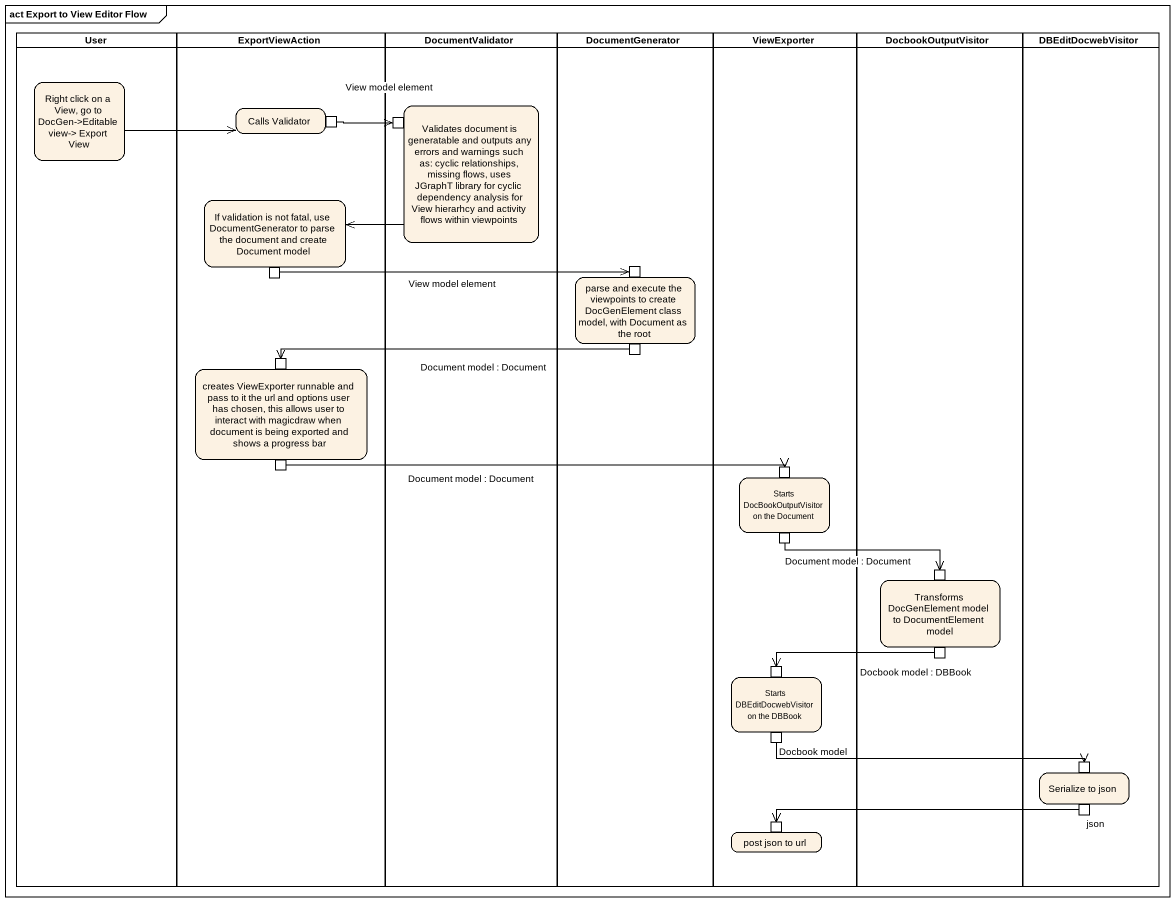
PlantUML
@startuml
mainframe act Export to View Editor Flow
hide empty description
state User <<partition>> {
  state "Right click on a View, go to DocGen->Editable view-> Export View" as Right_click_on_a_View_go_to
}
state ExportViewAction <<partition>> {
  state "Calls Validator" as Calls_Validator {
    state pin1 <<outputPin>>
  }
  state "If validation is not fatal, use DocumentGenerator to parse the document and create Document model" as If_validation_is_not_fatal {
    state pin2 <<outputPin>>
  }
  state "creates ViewExporter runnable and pass to it the url and options user has chosen, this allows user to interact with magicdraw when document is being exported and shows a progress bar" as creates_ViewExporter {
    state pin3 <<inputPin>>
    state "Document model : Document" as Document_model_Document_2 <<outputPin>>
  }
}
state DocumentValidator <<partition>> {
  state "Validates document is generatable and outputs any errors and warnings such as: cyclic relationships, missing flows, uses JGraphT library for cyclic dependency analysis for View hierarhcy and activity flows within viewpoints" as Validates_document_is {
    state "View model element" as View_model_element <<inputPin>>
  }
}
state DocumentGenerator <<partition>> {
  state "parse and execute the viewpoints to create DocGenElement class model, with Document as the root" as parse_and_execute_the {
    state "View model element" as View_model_element_2 <<inputPin>>
    state "Document model : Document" as Document_model_Document <<outputPin>>
  }
}
state ViewExporter <<partition>> {
  state "Starts DocBookOutputVisitor on the Document" as Starts_DocBookOutputVisitor {
    state pin4 <<inputPin>>
    state "Document model : Document" as Document_model_Document_3 <<outputPin>>
  }
  state "Starts DBEditDocwebVisitor on the DBBook" as Starts_DBEditDocwebVisitor {
    state pin6 <<inputPin>>
    state "Docbook model" as Docbook_model <<outputPin>>
  }
  state "post json to url" as post_json_to_url {
    state pin8 <<inputPin>>
  }
}
state DocbookOutputVisitor <<partition>> {
  state "Transforms DocGenElement model to DocumentElement model" as Transforms_DocGenElement {
    state pin5 <<inputPin>>
    state "Docbook model : DBBook" as Docbook_model_DBBook <<outputPin>>
  }
}
state DBEditDocwebVisitor <<partition>> {
  state "Serialize to json" as Serialize_to_json {
    state pin7 <<inputPin>>
    state "json" as json_ <<outputPin>>
  }
}
Right_click_on_a_View_go_to -right-> Calls_Validator
pin1 -right-> View_model_element
Validates_document_is -left-> If_validation_is_not_fatal
pin2 -right-> View_model_element_2
Document_model_Document -left-> pin3
Document_model_Document_2 -right-> pin4
Document_model_Document_3 -right-> pin5
Docbook_model_DBBook -left-> pin6
Docbook_model -right-> pin7
json_ -left-> pin8
@enduml
